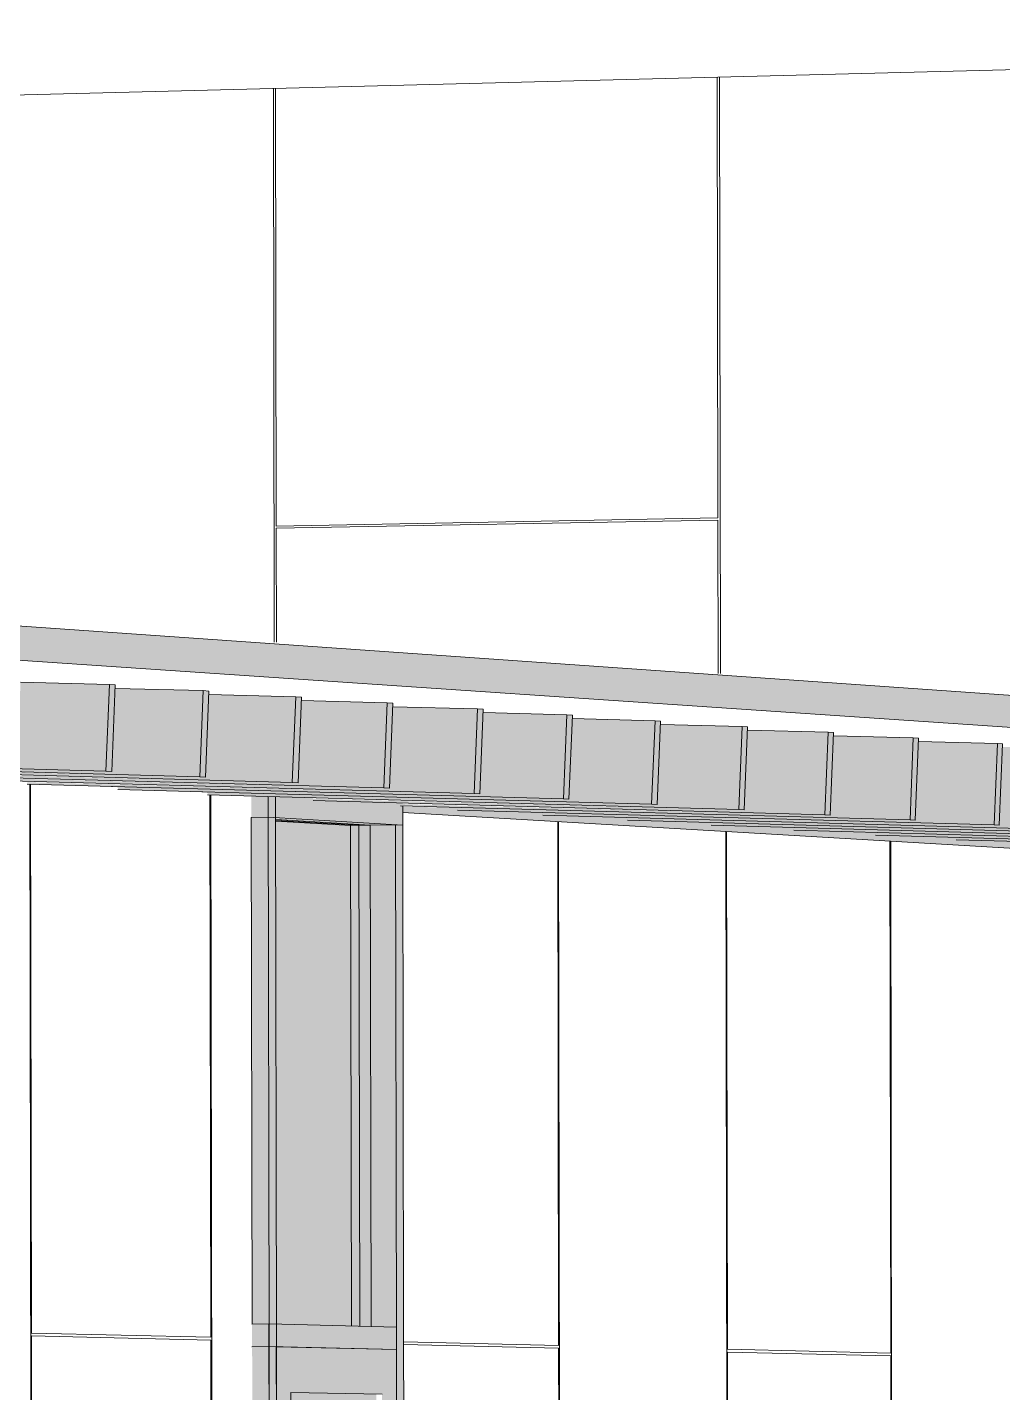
# Model space of a CAD drawing. Header units: inches. Extents: x 31213 to 31218, y -65 to 66.
# Drawn here: x 31216.64638 to 31216.67783, y -64.8874 to -64.84337 of the extents above; entities that cross this region are included whole.
import ezdxf

# ---------------------------------------------------------------- set-up
doc = ezdxf.new("R2010")
doc.units = ezdxf.units.IN
doc.header["$MEASUREMENT"] = 0
for name, color, linetype, lineweight in [('A-CLNG', 13, 'Continuous', 13), ('A-DOOR', 31, 'Continuous', 13), ('A-GLAZ-CURT', 52, 'Continuous', 9), ('A-GLAZ-CWMG', 51, 'Continuous', 9), ('A-ROOF', 132, 'Continuous', 13), ('A-WALL-PATT', 111, 'Continuous', 13), ('L-SITE-WALL', 31, 'Continuous', 13), ('S-BEAM', 12, 'Continuous', 9)]:
    doc.layers.add(name, color=color, linetype=linetype, lineweight=lineweight)

# ---------------------------------------------------------------- blocks, each defined once
blk = doc.blocks.new('FP_55-Looking South East')
at = {"layer": 'A-WALL-PATT', "lineweight": 9}
for p, q in [((-6207.89596, -64.885874), (-6207.895987, -64.868981)), ((-6207.895903, -64.903126), (-6207.895959, -64.868983)), ((-6207.890517, -64.903055), (-6207.890572, -64.869302)), ((-6207.890517, -64.886001), (-6207.890545, -64.869303)), ((-6207.885253, -64.886124), (-6207.88528, -64.869615)), ((-6207.885198, -64.902985), (-6207.885253, -64.869616)), ((-6207.89596, -64.885874), (-6207.900955, -64.885757)), ((-6207.89596, -64.885963), (-6207.900955, -64.885848)), ((-6207.895904, -64.920382), (-6207.89596, -64.885963)), ((-6207.885253, -64.886124), (-6207.890517, -64.886001)), ((-6207.890461, -64.920111), (-6207.890517, -64.88609)), ((-6207.885253, -64.886212), (-6207.890517, -64.88609)), ((-6207.885197, -64.919849), (-6207.885253, -64.886212))]:
    blk.add_line(p, q, dxfattribs=at)
blk = doc.blocks.new('FP_73-Looking South East')
at = {"layer": 'A-WALL-PATT', "lineweight": 9}
for p, q in [((-6207.912959, -64.903352), (-6207.913014, -64.867776)), ((-6207.912956, -64.885477), (-6207.912984, -64.867777)), ((-6207.907176, -64.885612), (-6207.907204, -64.868122)), ((-6207.907118, -64.903275), (-6207.907174, -64.868123)), ((-6207.907176, -64.885612), (-6207.912956, -64.885477)), ((-6207.912901, -64.921229), (-6207.912956, -64.88557)), ((-6207.907176, -64.885704), (-6207.912956, -64.88557)), ((-6207.90712, -64.920941), (-6207.907176, -64.885704))]:
    blk.add_line(p, q, dxfattribs=at)
blk = doc.blocks.new('FP_75-Looking South East')
at = {"layer": 'A-WALL-PATT', "lineweight": 9}
for p, q in [((-6207.890824, -64.859189), (-6207.890848, -64.844978)), ((-6207.890741, -64.864211), (-6207.890773, -64.844976)), ((-6207.90513, -64.863197), (-6207.905158, -64.845339)), ((-6207.905062, -64.859451), (-6207.905085, -64.845338)), ((-6207.890824, -64.859189), (-6207.905062, -64.859451)), ((-6207.905062, -64.859524), (-6207.890824, -64.859263)), ((-6207.890816, -64.864206), (-6207.890824, -64.859263)), ((-6207.905056, -64.863202), (-6207.905062, -64.859524))]:
    blk.add_line(p, q, dxfattribs=at)

msp = doc.modelspace()

# ---------------------------------------------------------------- hatches: boundary and pattern name
at = {"layer": 'A-CLNG', "lineweight": 5}
h = msp.add_hatch(color=256, dxfattribs=at)
h.paths.add_polyline_path([(31216.766135, -64.875079), (31216.766134, -64.874915), (31216.765917, -64.874905), (31216.765917, -64.874857), (31216.764233, -64.874796), (31216.764233, -64.874756), (31216.762533, -64.874704), (31216.762534, -64.874866), (31216.765918, -64.875066)], flags=0)
h.paths.add_polyline_path([(31216.754652, -64.8744), (31216.754651, -64.874212), (31216.753796, -64.874175), (31216.753796, -64.874132), (31216.751999, -64.874065), (31216.751999, -64.874024), (31216.751955, -64.874023), (31216.751956, -64.874241), (31216.754651, -64.8744)], flags=0)
h.paths.add_polyline_path([(31216.729036, -64.872863), (31216.729036, -64.87265), (31216.726997, -64.872588), (31216.726997, -64.872528), (31216.724938, -64.872465), (31216.724938, -64.872404), (31216.722858, -64.872341), (31216.722835, -64.872279), (31216.720757, -64.872216), (31216.720757, -64.872154), (31216.718635, -64.87209), (31216.718635, -64.872027), (31216.71649, -64.871962), (31216.71649, -64.871898), (31216.714323, -64.871833), (31216.714323, -64.871769), (31216.712134, -64.871703), (31216.712134, -64.871638), (31216.709922, -64.871571), (31216.709922, -64.871505), (31216.707687, -64.871438), (31216.707686, -64.871371), (31216.705428, -64.871303), (31216.705427, -64.871236), (31216.703144, -64.871167), (31216.703144, -64.871099), (31216.700837, -64.87103), (31216.700837, -64.870961), (31216.698505, -64.870891), (31216.698505, -64.870821), (31216.696147, -64.87074), (31216.696147, -64.87068), (31216.693764, -64.870609), (31216.693764, -64.870537), (31216.693359, -64.870526), (31216.69336, -64.870752), (31216.728549, -64.872834)], flags=0)
h.paths.add_polyline_path([(31216.689005, -64.870491), (31216.689005, -64.870325), (31216.689005, -64.870323), (31216.689005, -64.870249), (31216.686457, -64.870174), (31216.686457, -64.870099), (31216.683968, -64.870026), (31216.683968, -64.86995), (31216.68145, -64.869876), (31216.68145, -64.869799), (31216.678905, -64.869724), (31216.678904, -64.869647), (31216.67633, -64.869571), (31216.67633, -64.869493), (31216.673726, -64.869413), (31216.673726, -64.869337), (31216.671093, -64.869252), (31216.671093, -64.869179), (31216.668429, -64.86909), (31216.668429, -64.869019), (31216.665735, -64.868925), (31216.665735, -64.868858), (31216.663009, -64.868758), (31216.663009, -64.868694), (31216.660252, -64.868589), (31216.660252, -64.868529), (31216.658491, -64.868508), (31216.658492, -64.868686), (31216.686458, -64.87034)], flags=0)
h.paths.add_polyline_path([(31216.611298, -64.865595), (31216.611298, -64.865593), (31216.611234, -64.865591)], flags=0)
h.paths.add_polyline_path([(31216.607902, -64.865392), (31216.607902, -64.865389), (31216.607859, -64.86539)], flags=0)
h.paths.add_polyline_path([(31216.600974, -64.865282), (31216.600974, -64.864973), (31216.597441, -64.864873), (31216.597441, -64.864761), (31216.593862, -64.86466), (31216.593862, -64.864546), (31216.590234, -64.864444), (31216.590234, -64.864329), (31216.586558, -64.864225), (31216.586558, -64.864108), (31216.582831, -64.864003), (31216.582831, -64.863884), (31216.579054, -64.863778), (31216.579054, -64.863657), (31216.575224, -64.86355), (31216.575224, -64.863427), (31216.571342, -64.863319), (31216.571341, -64.863194), (31216.567405, -64.863084), (31216.567405, -64.862958), (31216.563413, -64.862847), (31216.563409, -64.859706), (31216.57888, -64.860078), (31216.563137, -64.859036), (31216.563142, -64.863043), (31216.59901, -64.865166)], flags=0)
at = {"layer": 'A-DOOR', "lineweight": 5}
h = msp.add_hatch(color=256, dxfattribs=at)
h.paths.add_polyline_path([(31216.654464, -64.92023), (31216.658338, -64.920042), (31216.658283, -64.886008), (31216.654409, -64.885919), (31216.654456, -64.91526)], flags=0)
h.paths.add_polyline_path([(31216.654933, -64.918749), (31216.654884, -64.887389), (31216.65782, -64.887447), (31216.65787, -64.918615)], flags=0)
at = {"layer": 'A-DOOR', "lineweight": 5, "transparency": 33554496}
msp.add_hatch(color=256, dxfattribs=at).paths.add_polyline_path([(31216.654934, -64.918738), (31216.657688, -64.918613), (31216.657638, -64.887447), (31216.654884, -64.887393), (31216.654934, -64.918614)], flags=0)
at = {"layer": 'A-GLAZ-CURT', "lineweight": 5, "transparency": 33554458}
msp.add_hatch(color=256, dxfattribs=at).paths.add_polyline_path([(31216.657465, -64.885264), (31216.657439, -64.869096), (31216.654393, -64.868918), (31216.654419, -64.88519)], flags=0)
at = {"layer": 'A-GLAZ-CWMG', "lineweight": 5}
h = msp.add_hatch(color=256, dxfattribs=at)
h.paths.add_polyline_path([(31216.653871, -64.885551), (31216.65418, -64.885549), (31216.654179, -64.885289), (31216.653871, -64.885549)], flags=0)
h.paths.add_polyline_path([(31216.653631, -64.885552), (31216.653871, -64.885551), (31216.654179, -64.885289), (31216.654152, -64.86818), (31216.653604, -64.868164), (31216.65363, -64.884667)], flags=0)
at = {"layer": 'A-GLAZ-CWMG'}
for points in [[(31216.653605, -64.868852), (31216.654146, -64.868845), (31216.654145, -64.868179), (31216.653604, -64.868164), (31216.653604, -64.868601)], [(31216.653632, -64.885917), (31216.654173, -64.885914), (31216.654172, -64.885184), (31216.653631, -64.885187), (31216.653631, -64.885663)]]:
    msp.add_hatch(color=256, dxfattribs=at).paths.add_polyline_path(points, flags=0)
at = {"layer": 'A-GLAZ-CWMG', "lineweight": 5}
for points in [[(31216.658488, -64.869098), (31216.658487, -64.868478), (31216.658487, -64.868475), (31216.658487, -64.86839), (31216.655596, -64.868305), (31216.655596, -64.868219), (31216.654145, -64.868179), (31216.654146, -64.868845), (31216.658261, -64.869085)], [(31216.654416, -64.885555), (31216.654389, -64.868186), (31216.654152, -64.86818), (31216.65418, -64.885549)], [(31216.657439, -64.869096), (31216.658256, -64.869084), (31216.65439, -64.86887), (31216.654419, -64.86892), (31216.657248, -64.869084)], [(31216.656804, -64.869104), (31216.657248, -64.869084), (31216.654393, -64.868918), (31216.654422, -64.868966)], [(31216.657465, -64.885264), (31216.657439, -64.869098), (31216.656804, -64.869104), (31216.65683, -64.885248)], [(31216.658282, -64.885284), (31216.658256, -64.869084), (31216.657439, -64.869098), (31216.657465, -64.885264)], [(31216.658515, -64.885651), (31216.658488, -64.869098), (31216.658256, -64.869084), (31216.658283, -64.885646)], [(31216.658283, -64.886008), (31216.658282, -64.885284), (31216.654172, -64.885184), (31216.654173, -64.885914)], [(31216.65419, -64.920971), (31216.654236, -64.920969), (31216.65418, -64.885549), (31216.653631, -64.885552), (31216.653687, -64.920966)], [(31216.654227, -64.920242), (31216.654173, -64.885914), (31216.653632, -64.885917), (31216.653687, -64.920236)], [(31216.654227, -64.920242), (31216.654464, -64.92023), (31216.654409, -64.885919), (31216.654173, -64.885914), (31216.654219, -64.91526)], [(31216.654236, -64.920969), (31216.654472, -64.920957), (31216.654416, -64.885555), (31216.65418, -64.885549), (31216.654227, -64.91526)], [(31216.658338, -64.920042), (31216.65857, -64.920031), (31216.658515, -64.885651), (31216.658283, -64.885646), (31216.65833, -64.915261)]]:
    msp.add_hatch(color=256, dxfattribs=at).paths.add_polyline_path(points, flags=0)
at = {"layer": 'A-ROOF', "lineweight": 5}
msp.add_hatch(color=256, dxfattribs=at).paths.add_polyline_path([(31216.762816, -64.871685), (31216.762815, -64.870836), (31216.581261, -64.858131), (31216.581263, -64.859394), (31216.762815, -64.871685)], flags=0)
at = {"layer": 'L-SITE-WALL', "lineweight": 5}
msp.add_hatch(color=256, dxfattribs=at).paths.add_polyline_path([(31216.656831, -64.885248), (31216.656805, -64.869104), (31216.654405, -64.868964), (31216.654431, -64.885189), (31216.656805, -64.885247)], flags=0)
at = {"layer": 'S-BEAM', "lineweight": 5}
for points in [[(31216.648915, -64.867352), (31216.649027, -64.864559), (31216.646163, -64.864485), (31216.646056, -64.867177), (31216.63122, -64.866796), (31216.63122, -64.866871), (31216.646168, -64.867277)], [(31216.65194, -64.867536), (31216.652051, -64.86476), (31216.649223, -64.864687), (31216.649115, -64.867363), (31216.634327, -64.866987), (31216.634327, -64.867056), (31216.649426, -64.867467)], [(31216.654926, -64.867717), (31216.655037, -64.864959), (31216.652244, -64.864886), (31216.652137, -64.867546), (31216.637396, -64.867175), (31216.637397, -64.867239), (31216.653811, -64.867687)], [(31216.657877, -64.867896), (31216.657987, -64.865155), (31216.655228, -64.865083), (31216.655122, -64.867728), (31216.640428, -64.867349), (31216.640428, -64.867419), (31216.655232, -64.867824)], [(31216.660791, -64.868073), (31216.6609, -64.865349), (31216.658175, -64.865278), (31216.658069, -64.867907), (31216.643423, -64.867533), (31216.643423, -64.867598), (31216.658207, -64.868003)], [(31216.663669, -64.868248), (31216.663778, -64.86554), (31216.661086, -64.86547), (31216.660981, -64.868084), (31216.646382, -64.867715), (31216.646382, -64.867774), (31216.662592, -64.868219)], [(31216.666513, -64.868421), (31216.666622, -64.865729), (31216.663962, -64.86566), (31216.663858, -64.868258), (31216.649306, -64.867866), (31216.649306, -64.867948), (31216.663967, -64.868351)], [(31216.669323, -64.868592), (31216.669431, -64.865916), (31216.666804, -64.865847), (31216.666699, -64.868431), (31216.652194, -64.868039), (31216.652194, -64.86812), (31216.666987, -64.868527)], [(31216.6721, -64.86876), (31216.672207, -64.866101), (31216.669611, -64.866033), (31216.669507, -64.868602), (31216.655596, -64.868246), (31216.655596, -64.868305), (31216.671372, -64.86874)], [(31216.674843, -64.868927), (31216.67495, -64.866283), (31216.672385, -64.866216), (31216.672281, -64.86877), (31216.658487, -64.868419), (31216.658488, -64.868475), (31216.672389, -64.868859)], [(31216.677554, -64.869092), (31216.677661, -64.866463), (31216.675126, -64.866397), (31216.675023, -64.868937), (31216.660252, -64.868529), (31216.660252, -64.868613), (31216.675768, -64.869042)], [(31216.680234, -64.869254), (31216.68034, -64.866642), (31216.677834, -64.866575), (31216.677732, -64.869101), (31216.663009, -64.868694), (31216.663009, -64.868777), (31216.680153, -64.869252)], [(31216.682882, -64.869415), (31216.682987, -64.866818), (31216.680511, -64.866752), (31216.680409, -64.869264), (31216.665735, -64.868858), (31216.665735, -64.86894), (31216.680515, -64.86935)], [(31216.685499, -64.869574), (31216.685604, -64.866992), (31216.683157, -64.866927), (31216.683055, -64.869425), (31216.668429, -64.869019), (31216.668429, -64.8691), (31216.684548, -64.869548)], [(31216.688087, -64.869732), (31216.688191, -64.867164), (31216.685772, -64.8671), (31216.685671, -64.869584), (31216.671093, -64.869179), (31216.671093, -64.869259), (31216.685776, -64.869667)], [(31216.690645, -64.869887), (31216.690749, -64.867334), (31216.688357, -64.86727), (31216.688257, -64.869741), (31216.673726, -64.869337), (31216.673726, -64.869416), (31216.688944, -64.86984)], [(31216.693173, -64.870041), (31216.693277, -64.867502), (31216.690913, -64.867439), (31216.690812, -64.869896), (31216.67633, -64.869493), (31216.67633, -64.869571), (31216.690916, -64.869978)]]:
    msp.add_hatch(color=256, dxfattribs=at).paths.add_polyline_path(points, flags=0)
at = {"layer": 'S-BEAM'}
for points in [[(31216.649105, -64.867363), (31216.649216, -64.864572), (31216.649027, -64.864559), (31216.648915, -64.867352)], [(31216.652126, -64.867547), (31216.652238, -64.864772), (31216.652051, -64.86476), (31216.65194, -64.867536)], [(31216.655111, -64.867728), (31216.655222, -64.864971), (31216.655037, -64.864959), (31216.654926, -64.867717)], [(31216.658059, -64.867907), (31216.658169, -64.865167), (31216.657987, -64.865155), (31216.657877, -64.867896)], [(31216.660971, -64.868084), (31216.66108, -64.865361), (31216.6609, -64.865349), (31216.660791, -64.868073)], [(31216.663847, -64.868259), (31216.663956, -64.865552), (31216.663778, -64.86554), (31216.663669, -64.868248)], [(31216.666689, -64.868432), (31216.666798, -64.865741), (31216.666622, -64.865729), (31216.666513, -64.868421)], [(31216.669497, -64.868602), (31216.669605, -64.865928), (31216.669431, -64.865916), (31216.669323, -64.868592)], [(31216.672271, -64.868771), (31216.672379, -64.866112), (31216.672207, -64.866101), (31216.6721, -64.86876)], [(31216.675013, -64.868937), (31216.67512, -64.866294), (31216.67495, -64.866283), (31216.674843, -64.868927)], [(31216.677722, -64.869102), (31216.677828, -64.866475), (31216.677661, -64.866463), (31216.677554, -64.869092)]]:
    msp.add_hatch(color=256, dxfattribs=at).paths.add_polyline_path(points, flags=0)

# ---------------------------------------------------------------- linework, layer by layer
at = {"layer": 'A-DOOR'}
for p, q in [((31216.658283, -64.886008), (31216.654409, -64.885919)), ((31216.654464, -64.92023), (31216.654409, -64.885919)), ((31216.658283, -64.886008), (31216.658338, -64.920042)), ((31216.654884, -64.887389), (31216.654933, -64.918749)), ((31216.654884, -64.887389), (31216.65782, -64.887447))]:
    msp.add_line(p, q, dxfattribs=at)
at = {"layer": 'A-GLAZ-CURT'}
for p, q in [((31216.657439, -64.869096), (31216.654393, -64.868918)), ((31216.654394, -64.868945), (31216.657076, -64.8691)), ((31216.657439, -64.869096), (31216.657076, -64.8691)), ((31216.657076, -64.8691), (31216.657102, -64.885255)), ((31216.657465, -64.885264), (31216.657439, -64.869096))]:
    msp.add_line(p, q, dxfattribs=at)
at = {"layer": 'A-GLAZ-CWMG'}
for p, q in [((31216.654146, -64.868845), (31216.654145, -64.868174)), ((31216.654152, -64.868174), (31216.65418, -64.885549)), ((31216.654389, -64.86818), (31216.654416, -64.885555)), ((31216.658487, -64.868475), (31216.658488, -64.869098)), ((31216.653597, -64.868852), (31216.654146, -64.868845)), ((31216.658488, -64.869098), (31216.654153, -64.868845)), ((31216.656804, -64.869104), (31216.654395, -64.868964)), ((31216.656804, -64.869104), (31216.657439, -64.869096)), ((31216.65683, -64.885248), (31216.656804, -64.869104)), ((31216.657439, -64.869096), (31216.658256, -64.869084)), ((31216.658256, -64.869084), (31216.658488, -64.869098)), ((31216.658283, -64.885646), (31216.658256, -64.869084)), ((31216.658515, -64.885651), (31216.658488, -64.869098)), ((31216.654172, -64.885184), (31216.653623, -64.885187)), ((31216.654173, -64.885914), (31216.654172, -64.885184)), ((31216.658282, -64.885284), (31216.654179, -64.885184)), ((31216.658282, -64.885284), (31216.658283, -64.886008)), ((31216.653624, -64.885917), (31216.654173, -64.885914)), ((31216.653624, -64.885917), (31216.654173, -64.885914)), ((31216.654173, -64.885914), (31216.654227, -64.920242)), ((31216.65418, -64.885549), (31216.654236, -64.920972)), ((31216.658283, -64.886008), (31216.65418, -64.885914)), ((31216.65418, -64.885914), (31216.654409, -64.885919)), ((31216.654409, -64.885919), (31216.654464, -64.92023)), ((31216.654416, -64.885555), (31216.654472, -64.92096)), ((31216.658338, -64.920042), (31216.658283, -64.885646)), ((31216.65857, -64.920031), (31216.658515, -64.885651))]:
    msp.add_line(p, q, dxfattribs=at)
at = {"layer": 'A-ROOF'}
for p, q in [((31216.581261, -64.858131), (31216.762815, -64.870836)), ((31216.762816, -64.871685), (31216.581263, -64.859394))]:
    msp.add_line(p, q, dxfattribs=at)
at = {"layer": 'L-SITE-WALL'}
for p, q in [((31216.732289, -64.843369), (31216.546695, -64.848059)), ((31216.649306, -64.867866), (31216.649099, -64.867854)), ((31216.652194, -64.868039), (31216.652009, -64.868027)), ((31216.689371, -64.870513), (31216.65849, -64.868686)), ((31216.653631, -64.885187), (31216.653605, -64.868853))]:
    msp.add_line(p, q, dxfattribs=at)
at = {"layer": 'S-BEAM'}
for p, q in [((31216.646163, -64.864485), (31216.649027, -64.864559)), ((31216.649027, -64.864559), (31216.648915, -64.867352)), ((31216.649216, -64.864572), (31216.649027, -64.864559)), ((31216.649105, -64.867363), (31216.649216, -64.864572)), ((31216.649223, -64.864687), (31216.652051, -64.86476)), ((31216.652051, -64.86476), (31216.65194, -64.867536)), ((31216.652238, -64.864772), (31216.652051, -64.86476)), ((31216.652126, -64.867547), (31216.652238, -64.864772)), ((31216.652244, -64.864886), (31216.655037, -64.864959)), ((31216.655037, -64.864959), (31216.654926, -64.867717)), ((31216.655222, -64.864971), (31216.655037, -64.864959)), ((31216.655111, -64.867728), (31216.655222, -64.864971)), ((31216.655228, -64.865083), (31216.657987, -64.865155)), ((31216.657987, -64.865155), (31216.657877, -64.867896)), ((31216.658169, -64.865167), (31216.657987, -64.865155)), ((31216.658059, -64.867907), (31216.658169, -64.865167)), ((31216.658175, -64.865278), (31216.6609, -64.865349)), ((31216.6609, -64.865349), (31216.660791, -64.868073)), ((31216.66108, -64.865361), (31216.6609, -64.865349)), ((31216.660971, -64.868084), (31216.66108, -64.865361)), ((31216.661086, -64.86547), (31216.663778, -64.86554)), ((31216.663778, -64.86554), (31216.663669, -64.868248)), ((31216.663956, -64.865552), (31216.663778, -64.86554)), ((31216.663847, -64.868259), (31216.663956, -64.865552)), ((31216.663962, -64.86566), (31216.666622, -64.865729)), ((31216.666622, -64.865729), (31216.666513, -64.868421)), ((31216.666798, -64.865741), (31216.666622, -64.865729)), ((31216.666689, -64.868432), (31216.666798, -64.865741)), ((31216.666804, -64.865847), (31216.669431, -64.865916)), ((31216.669431, -64.865916), (31216.669323, -64.868592)), ((31216.669605, -64.865928), (31216.669431, -64.865916)), ((31216.669497, -64.868602), (31216.669605, -64.865928)), ((31216.669611, -64.866033), (31216.672207, -64.866101)), ((31216.672207, -64.866101), (31216.6721, -64.86876)), ((31216.672379, -64.866112), (31216.672207, -64.866101)), ((31216.672271, -64.868771), (31216.672379, -64.866112)), ((31216.672385, -64.866216), (31216.67495, -64.866283)), ((31216.67495, -64.866283), (31216.674843, -64.868927)), ((31216.67512, -64.866294), (31216.67495, -64.866283)), ((31216.675013, -64.868937), (31216.67512, -64.866294)), ((31216.675126, -64.866397), (31216.677661, -64.866463)), ((31216.677661, -64.866463), (31216.677554, -64.869092)), ((31216.677828, -64.866475), (31216.677661, -64.866463)), ((31216.677722, -64.869102), (31216.677828, -64.866475)), ((31216.63122, -64.866871), (31216.648915, -64.867352)), ((31216.634327, -64.867056), (31216.65194, -64.867536)), ((31216.637397, -64.867239), (31216.654926, -64.867717)), ((31216.640428, -64.867419), (31216.657877, -64.867896)), ((31216.648915, -64.867352), (31216.649105, -64.867363)), ((31216.643423, -64.867598), (31216.660791, -64.868073)), ((31216.646382, -64.867774), (31216.663669, -64.868248)), ((31216.65194, -64.867536), (31216.652126, -64.867547)), ((31216.654926, -64.867717), (31216.655111, -64.867728)), ((31216.649306, -64.867948), (31216.666513, -64.868421)), ((31216.652194, -64.86812), (31216.669323, -64.868592)), ((31216.655596, -64.868305), (31216.6721, -64.86876)), ((31216.657877, -64.867896), (31216.658059, -64.867907)), ((31216.660791, -64.868073), (31216.660971, -64.868084)), ((31216.663669, -64.868248), (31216.663847, -64.868259)), ((31216.658415, -64.868473), (31216.674843, -64.868927)), ((31216.660252, -64.868613), (31216.677554, -64.869092)), ((31216.666513, -64.868421), (31216.666689, -64.868432)), ((31216.669323, -64.868592), (31216.669497, -64.868602)), ((31216.663009, -64.868777), (31216.680234, -64.869254)), ((31216.665735, -64.86894), (31216.682882, -64.869415)), ((31216.668429, -64.8691), (31216.685499, -64.869574)), ((31216.6721, -64.86876), (31216.672271, -64.868771)), ((31216.674843, -64.868927), (31216.675013, -64.868937)), ((31216.677554, -64.869092), (31216.677722, -64.869102)), ((31216.671093, -64.869259), (31216.688087, -64.869732)), ((31216.673726, -64.869416), (31216.690645, -64.869887)), ((31216.67633, -64.869571), (31216.693173, -64.870041))]:
    msp.add_line(p, q, dxfattribs=at)

# ---------------------------------------------------------------- block references
at = {"layer": 'L-SITE-WALL', "lineweight": 9}
for name in ['FP_75-Looking South East', 'FP_73-Looking South East', 'FP_55-Looking South East']:
    msp.add_blockref(name, (37424.559473, 0), dxfattribs=at)

doc.saveas('drawing.dxf')
